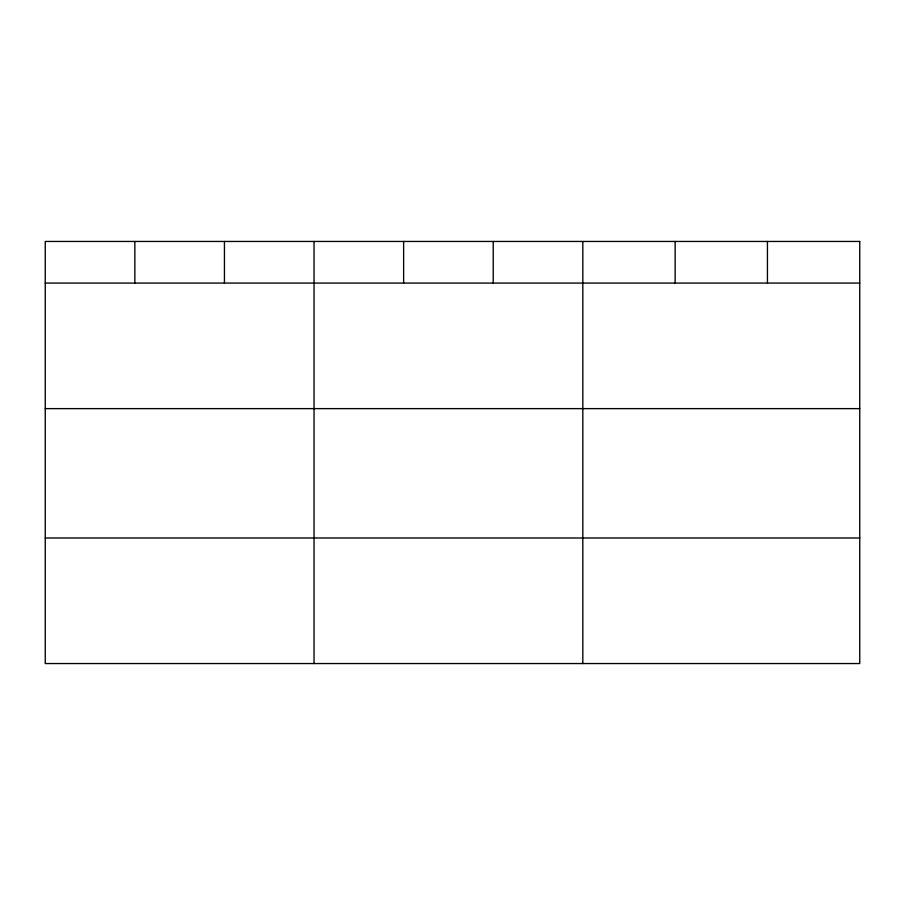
<?xml version="1.0" encoding="UTF-8"?>
<svg xmlns="http://www.w3.org/2000/svg" width="905" height="905" viewBox="0 0 905 905"><rect width="100%" height="100%" fill="white"/><g stroke="black" fill="none" stroke-linecap="round" stroke-linejoin="round"><path stroke-width="1.36" d="M45.25 283.073L859.75 283.073M45.25 408.63L859.75 408.63M45.25 537.989L859.75 537.989M767.44 241.454L767.44 283.073M675.13 241.454L675.13 283.073M582.82 241.454L582.82 663.546M493.225 241.454L493.225 283.073M403.63 241.454L403.63 283.073M314.035 241.454L314.035 663.546M224.44 241.454L224.44 283.073M134.845 241.454L134.845 283.073M859.75 241.454L45.25 241.454L45.25 663.546L859.75 663.546L859.75 241.454"/></g></svg>
